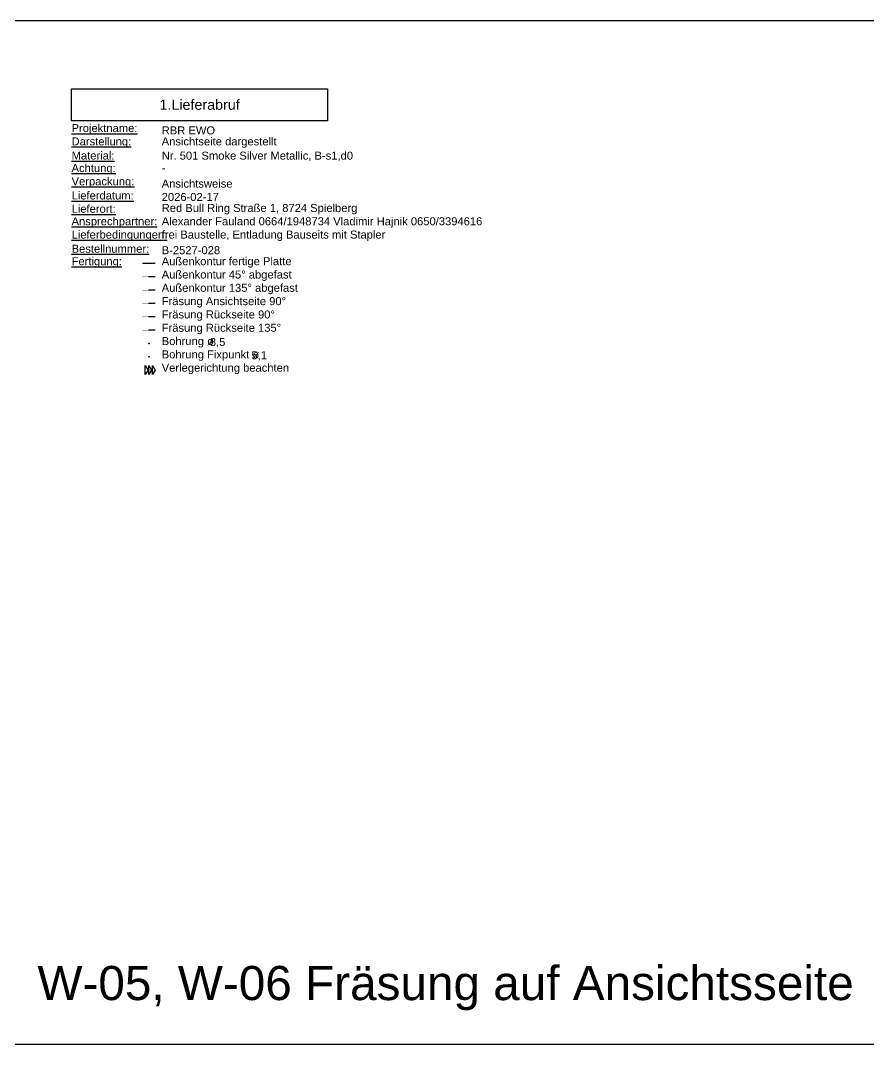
# Model space of a CAD drawing. Header units: millimetres. Extents: x 3800000 to 6300000, y 450000 to 1350000.
# Drawn here: x 5805031 to 6053433, y 1050000 to 1350000 of the extents above; entities that cross this region are included whole.
import ezdxf

# ---------------------------------------------------------------- set-up
doc = ezdxf.new("R2010")
doc.units = ezdxf.units.MM
doc.linetypes.add('Strichliert 5_2.5mm', pattern=[7.5, 5, -2.5])
doc.layers.get('0').update_dxf_attribs({"true_color": 0xffffff})
for name, color, linetype, true_color in [('ANSICHT 01 Planinhalt', 7, 'Continuous', 0xffffff), ('Bohr', 3, 'Continuous', 0x00ff00), ('FERTIGUNG 04 Außenkontur 135° abgefast', 216, 'Strichliert 5_2.5mm', 0x7f007f), ('FERTIGUNG 04 Außenkontur 45° abgefast', 6, 'Strichliert 5_2.5mm', 0xff00ff), ('FERTIGUNG 04 Fräsung Ansichtseite 90°', 1, 'Strichliert 5_2.5mm', 0xff0000), ('FERTIGUNG 04 Fräsung Rückseite 135°', 5, 'Strichliert 5_2.5mm', 0x0000ff), ('FERTIGUNG 04 Fräsung Rückseite 90°', 4, 'Strichliert 5_2.5mm', 0x00ffff), ('FERTIGUNG Verlegerichtung', 1, 'Continuous', 0xff0000), ('Outside', 2, 'Continuous', 0xffff00)]:
    doc.layers.add(name, color=color, linetype=linetype, true_color=true_color)
doc.styles.add('Arial Regular', font='arial.ttf')

# ---------------------------------------------------------------- blocks, each defined once
blk = doc.blocks.new('A$C73220EE5')
at = {"layer": 'FERTIGUNG Verlegerichtung'}
for points in [[(116, -69), (-116, -69), (0, 0)], [(116, -162), (-116, -162), (0, -93)], [(116, -255), (-116, -255), (0, -185)]]:
    blk.add_lwpolyline(points, close=True, dxfattribs=at)

msp = doc.modelspace()

# ---------------------------------------------------------------- linework, layer by layer
msp.add_lwpolyline([(5820000, 1330000), (5895000, 1330000), (5895000, 1320625), (5820000, 1320625)], close=True)
at = {"layer": 'ANSICHT 01 Planinhalt'}
msp.add_lwpolyline([(5800000, 1350000), (6300000, 1350000), (6300000, 1050000), (5800000, 1050000)], close=True, dxfattribs=at)
at = {"layer": 'Bohr', "linetype": 'ByBlock', "lineweight": -2}
for centre in [(5842650, 1255371.9), (5842650, 1251471.9, 0)]:
    msp.add_circle(centre, 85, dxfattribs=at)
at = {"layer": 'FERTIGUNG 04 Außenkontur 135° abgefast'}
msp.add_line((5844525, 1270971.9), (5840775, 1270971.9), dxfattribs=at)
at = {"layer": 'FERTIGUNG 04 Außenkontur 45° abgefast'}
msp.add_line((5844525, 1274871.9), (5840775, 1274871.9), dxfattribs=at)
at = {"layer": 'FERTIGUNG 04 Fräsung Ansichtseite 90°'}
msp.add_line((5844525, 1267071.9), (5840775, 1267071.9), dxfattribs=at)
at = {"layer": 'FERTIGUNG 04 Fräsung Rückseite 135°'}
msp.add_line((5844525, 1259271.9), (5840775, 1259271.9), dxfattribs=at)
at = {"layer": 'FERTIGUNG 04 Fräsung Rückseite 90°'}
msp.add_line((5844525, 1263171.9), (5840775, 1263171.9), dxfattribs=at)
at = {"layer": 'Outside'}
msp.add_line((5844525, 1278771.9), (5840775, 1278771.9), dxfattribs=at)

# ---------------------------------------------------------------- block references
at = {"layer": 'FERTIGUNG Verlegerichtung', "extrusion": (5.45249e-07, 0.00010136, -1), "xscale": -11.34375000000009, "yscale": 11.34375000000011, "zscale": 11.34375000000006, "rotation": 90.00178510503738}
msp.add_blockref('A$C73220EE5', (-5844487.5, 1247571.9, 129.6), dxfattribs=at)

# ---------------------------------------------------------------- texts
at = {"style": 'Arial Regular'}
for s, insert, char_height, width, attachment_point in [('1.Lieferabruf', (5857500, 1325312.5, 0), 3000, 52173.913, 5), ('{\\fArial;\\LProjektname:}', (5820000, 1316600), 2343.75, 42493.207, 7), ('RBR EWO', (5846400, 1316600), 2343.75, 35589.334, 7), ('{\\fArial;\\LDarstellung:}', (5820000, 1312700), 2343.691, 38874.707, 7), ('Ansichtseite dargestellt', (5846395.2, 1312700), 2343.75, 71662.704, 7), ('{\\fArial;\\LMaterial:}', (5820000, 1309230.4), 2343.691, 29092.343, 7), ('Nr. 501 Smoke Silver Metallic, B-s1,d0', (5846400, 1308800), 2343.75, 115913.723, 7), ('{\\fArial;\\LAchtung:}', (5819995.2, 1304900), 2343.691, 29856.59, 7), ('-', (5846400, 1305603.4), 2343.8, 6674.592, 7), ('{\\fArial;\\LVerpackung:}', (5820000, 1301000), 2343.68, 40683.223, 7), ('Ansichtsweise', (5846395.2, 1301000), 2343.75, 45754.076, 7), ('{\\fArial;\\LLieferdatum:}', (5820000, 1297530.4), 2343.68, 40301.101, 7), ('2026-02-17', (5846400, 1297100), 2343.75, 37678.329, 7), ('{\\fArial;\\LLieferort:}', (5820000, 1293630.4), 2343.68, 29805.492, 7), ('Red Bull Ring Straße 1, 8724 Spielberg', (5846400, 1293200), 2343.75, 118308.424, 7), ('{\\fArial;\\LAnsprechpartner:}', (5819995.2, 1289300), 2343.68, 54082.957, 7), ('Alexander Fauland 0664/1948734 Vladimir Hajnik 0650/3394616', (5846395.2, 1289300), 2343.75, 191168.478, 7), ('{\\fArial;\\LLieferbedingungen:}', (5820000, 1285400), 2343.68, 59840.257, 7), ('frei Baustelle, Entladung Bauseits mit Stapler', (5846400, 1285400), 2343.75, 135122.283, 7), ('{\\fArial;\\LBestellnummer:}', (5820000, 1281930.4), 2343.68, 49370.122, 7), ('B-2527-028', (5846400, 1281500), 2343.75, 38442.595, 7), ('{\\fArial;\\LFertigung:}', (5820000, 1277600), 2343.68, 33422.911, 7), ('Verlegerichtung beachten', (5846400, 1246400.1, 0), 2343.75, 78439.198, 7)]:
    msp.add_mtext(s, dxfattribs=dict(at, insert=insert, char_height=char_height, width=width, attachment_point=attachment_point))
at = {"layer": 'ANSICHT 01 Planinhalt', "color": 1, "true_color": 0xff0000, "insert": (5810000, 1060000), "char_height": 10000, "width": 494565.217, "attachment_point": 7, "style": 'Arial Regular'}
msp.add_mtext('W-05, W-06 Fräsung auf Ansichtsseite', dxfattribs=at)
at = {"layer": 'Bohr', "char_height": 2343.75, "attachment_point": 7, "style": 'Arial Regular'}
for s, insert, width in [('Bohrung ø', (5846400, 1254200), 34697.69), ('8,5', (5860494.1, 1254200), 13502.038), ('Bohrung Fixpunkt ø', (5846400, 1250300.1, 0), 61115.829), ('5,1', (5872673.5, 1250322.9), 12559.443)]:
    msp.add_mtext(s, dxfattribs=dict(at, insert=insert, width=width))
at = {"layer": 'FERTIGUNG 04 Außenkontur 135° abgefast', "insert": (5846395.2, 1269800), "char_height": 2343.75, "width": 83992.867, "attachment_point": 7, "style": 'Arial Regular'}
msp.add_mtext('Außenkontur 135° abgefast', dxfattribs=at)
at = {"layer": 'FERTIGUNG 04 Außenkontur 45° abgefast', "insert": (5846395.2, 1273700), "char_height": 2343.75, "width": 80375.34, "attachment_point": 7, "style": 'Arial Regular'}
msp.add_mtext('Außenkontur 45° abgefast', dxfattribs=at)
at = {"layer": 'FERTIGUNG 04 Fräsung Ansichtseite 90°', "insert": (5846400, 1265900), "char_height": 2343.75, "width": 76732.337, "attachment_point": 7, "style": 'Arial Regular'}
msp.add_mtext('Fräsung Ansichtseite 90°', dxfattribs=at)
at = {"layer": 'FERTIGUNG 04 Fräsung Rückseite 135°', "insert": (5846400, 1258100), "char_height": 2343.75, "width": 73828.125, "attachment_point": 7, "style": 'Arial Regular'}
msp.add_mtext('Fräsung Rückseite 135°', dxfattribs=at)
at = {"layer": 'FERTIGUNG 04 Fräsung Rückseite 90°', "insert": (5846400, 1262000), "char_height": 2343.75, "width": 70210.598, "attachment_point": 7, "style": 'Arial Regular'}
msp.add_mtext('Fräsung Rückseite 90°', dxfattribs=at)
at = {"layer": 'Outside', "insert": (5846395.2, 1277600), "char_height": 2343.75, "width": 80095.109, "attachment_point": 7, "style": 'Arial Regular'}
msp.add_mtext('Außenkontur fertige Platte', dxfattribs=at)

doc.saveas('drawing.dxf')
